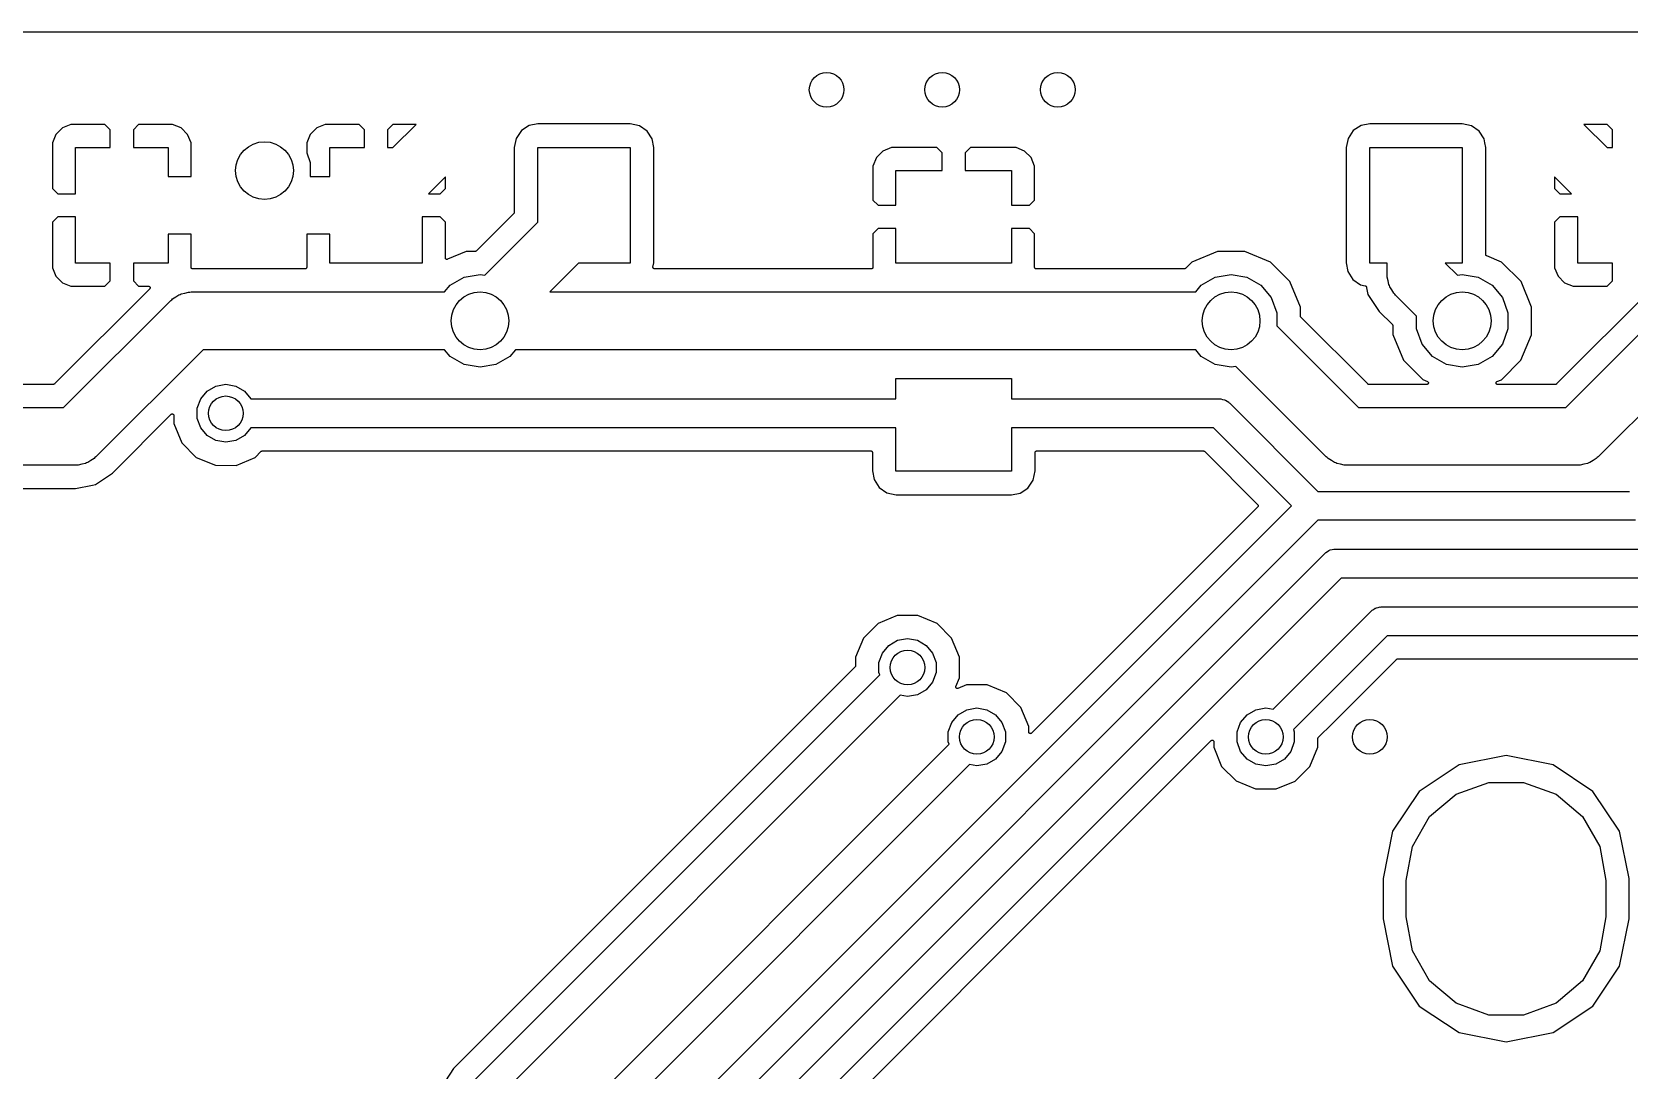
# Model space of a CAD drawing. Extents: x 0.3 to 75.7, y -92.7 to -0.5.
# Drawn here: x 23.12 to 36.94, y -64.48 to -55.5 of the extents above; entities that cross this region are included whole.
import ezdxf

# ---------------------------------------------------------------- set-up
doc = ezdxf.new("R2010")
doc.units = 0
doc.header["$MEASUREMENT"] = 0
doc.layers.add('BLACK', color=7, linetype='CONTINUOUS')

msp = doc.modelspace()

# ---------------------------------------------------------------- linework, layer by layer
at = {"layer": 'Black'}
for p, q in [((0.288, -55.5), (75.712, -55.5)), ((23.3304, -56.3867), (23.3, -56.4602)), ((23.3867, -56.3304), (23.3304, -56.3867)), ((23.4602, -56.3), (23.3867, -56.3304)), ((23.7544, -56.3), (23.4602, -56.3)), ((23.8, -56.3456), (23.7544, -56.3)), ((23.8, -56.5), (23.8, -56.3456)), ((24.0456, -56.3), (24, -56.3456)), ((24, -56.3456), (24, -56.5)), ((24.3398, -56.3), (24.0456, -56.3)), ((24.4133, -56.3304), (24.3398, -56.3)), ((24.4696, -56.3867), (24.4133, -56.3304)), ((24.5, -56.4602), (24.4696, -56.3867)), ((25.5304, -56.3867), (25.5, -56.4602)), ((25.5867, -56.3304), (25.5304, -56.3867)), ((25.6602, -56.3), (25.5867, -56.3304)), ((25.9544, -56.3), (25.6602, -56.3)), ((26, -56.3456), (25.9544, -56.3)), ((26, -56.5), (26, -56.3456)), ((26.2456, -56.3), (26.2, -56.3456)), ((26.2, -56.3456), (26.2, -56.5)), ((26.4464, -56.3), (26.2456, -56.3)), ((26.2464, -56.5), (26.4464, -56.3)), ((27.3578, -56.3538), (27.3122, -56.4207)), ((27.426, -56.31), (27.3578, -56.3538)), ((27.5012, -56.2958), (27.426, -56.31)), ((28.2987, -56.2958), (27.5012, -56.2958)), ((28.3793, -56.3122), (28.2987, -56.2958)), ((28.4462, -56.3578), (28.3793, -56.3122)), ((28.49, -56.426), (28.4462, -56.3578)), ((34.5578, -56.3538), (34.5122, -56.4207)), ((34.626, -56.31), (34.5578, -56.3538)), ((34.7012, -56.2958), (34.626, -56.31)), ((35.4987, -56.2958), (34.7012, -56.2958)), ((35.5793, -56.3122), (35.4987, -56.2958)), ((35.6462, -56.3578), (35.5793, -56.3122)), ((35.69, -56.426), (35.6462, -56.3578)), ((36.5536, -56.3), (36.7536, -56.5)), ((36.7544, -56.3), (36.5536, -56.3)), ((36.8, -56.3456), (36.7544, -56.3)), ((36.8, -56.5), (36.8, -56.3456)), ((23.3, -56.4602), (23.3, -56.8544)), ((23.5, -56.9), (23.5, -56.5)), ((23.5, -56.5), (23.8, -56.5)), ((24, -56.5), (24.3, -56.5)), ((24.3, -56.5), (24.3, -56.75)), ((24.5, -56.75), (24.5, -56.4602)), ((25.5, -56.4602), (25.5, -56.5467)), ((25.7, -56.75), (25.7, -56.5)), ((25.7, -56.5), (26, -56.5)), ((26.2, -56.5), (26.2464, -56.5)), ((27.3122, -56.4207), (27.2958, -56.5013)), ((27.2958, -56.5013), (27.2958, -57.0624)), ((27.5, -57.1464), (27.5, -56.5)), ((27.5, -56.5), (28.3, -56.5)), ((28.3, -56.5), (28.3, -57.5)), ((28.5042, -56.5012), (28.49, -56.426)), ((28.5042, -56.6576), (28.5042, -56.5012)), ((30.5602, -56.5), (30.4867, -56.5304)), ((30.9544, -56.5), (30.5602, -56.5)), ((31, -56.5456), (30.9544, -56.5)), ((31.2456, -56.5), (31.2, -56.5456)), ((31.6398, -56.5), (31.2456, -56.5)), ((31.7133, -56.5304), (31.6398, -56.5)), ((34.5122, -56.4207), (34.4958, -56.5013)), ((34.4958, -56.5013), (34.4958, -57.4988)), ((34.7, -57.5), (34.7, -56.5)), ((34.7, -56.5), (35.5, -56.5)), ((35.5, -56.5), (35.5, -57.5)), ((35.6964, -56.46), (35.69, -56.426)), ((35.7042, -56.5012), (35.6964, -56.46)), ((35.7042, -57.1402), (35.7042, -56.5012)), ((36.7536, -56.5), (36.8, -56.5)), ((25.5, -56.5467), (25.5304, -56.6303)), ((25.5304, -56.6303), (25.5304, -56.75)), ((28.5042, -57.4987), (28.5042, -56.6576)), ((30.4304, -56.5867), (30.4, -56.6602)), ((30.4, -56.6602), (30.4, -56.9544)), ((30.4867, -56.5304), (30.4304, -56.5867)), ((31, -56.7), (31, -56.5456)), ((31.2, -56.5456), (31.2, -56.7)), ((31.7696, -56.5867), (31.7133, -56.5304)), ((31.8, -56.6602), (31.7696, -56.5867)), ((31.8, -56.9544), (31.8, -56.6602)), ((24.3, -56.75), (24.5, -56.75)), ((25.5304, -56.75), (25.7, -56.75)), ((26.7, -56.7536), (26.5536, -56.9)), ((26.7, -56.8544), (26.7, -56.7536)), ((30.6, -57), (30.6, -56.7)), ((30.6, -56.7), (31, -56.7)), ((31.2, -56.7), (31.6, -56.7)), ((31.6, -56.7), (31.6, -57)), ((36.4464, -56.9), (36.3, -56.7536)), ((36.3, -56.7536), (36.3, -56.8544)), ((23.3, -56.8544), (23.3456, -56.9)), ((23.3456, -56.9), (23.5, -56.9)), ((26.5536, -56.9), (26.6544, -56.9)), ((26.6544, -56.9), (26.7, -56.8544)), ((36.3, -56.8544), (36.3456, -56.9)), ((36.3456, -56.9), (36.4464, -56.9)), ((27.292, -57.0716), (26.9674, -57.3962)), ((27.2923, -57.0711), (27.292, -57.0716)), ((27.2928, -57.0707), (27.2923, -57.0711)), ((27.2936, -57.0693), (27.2928, -57.0707)), ((27.2946, -57.0679), (27.2936, -57.0693)), ((27.2948, -57.0673), (27.2946, -57.0679)), ((27.295, -57.0668), (27.2948, -57.0673)), ((27.2953, -57.0652), (27.295, -57.0668)), ((27.2958, -57.0635), (27.2953, -57.0652)), ((27.2958, -57.0624), (27.2957, -57.063)), ((27.2957, -57.063), (27.2958, -57.0635)), ((30.4, -56.9544), (30.4456, -57)), ((30.4456, -57), (30.6, -57)), ((31.6, -57), (31.7544, -57)), ((31.7544, -57), (31.8, -56.9544)), ((23.3456, -57.1), (23.3, -57.1456)), ((23.3, -57.1456), (23.3, -57.5398)), ((23.5, -57.1), (23.3456, -57.1)), ((23.5, -57.5), (23.5, -57.1)), ((26.6544, -57.1), (26.5, -57.1)), ((26.5, -57.1), (26.5, -57.5)), ((26.7, -57.1456), (26.6544, -57.1)), ((26.7, -57.4553), (26.7, -57.1456)), ((27.0408, -57.6057), (27.5, -57.1464)), ((30.4456, -57.2), (30.4, -57.2456)), ((30.6, -57.2), (30.4456, -57.2)), ((30.6, -57.5), (30.6, -57.2)), ((31.7544, -57.2), (31.6, -57.2)), ((31.6, -57.2), (31.6, -57.5)), ((31.8, -57.2456), (31.7544, -57.2)), ((35.7042, -57.4264), (35.7042, -57.1402)), ((36.3456, -57.1), (36.3, -57.1456)), ((36.3, -57.1456), (36.3, -57.5398)), ((36.5, -57.1), (36.3456, -57.1)), ((36.5, -57.5), (36.5, -57.1)), ((24.5, -57.25), (24.3, -57.25)), ((24.3, -57.25), (24.3, -57.5)), ((24.5, -57.537), (24.5, -57.25)), ((25.7, -57.25), (25.5, -57.25)), ((25.5, -57.25), (25.5, -57.537)), ((25.7, -57.5), (25.7, -57.25)), ((30.4, -57.2456), (30.4, -57.537)), ((31.8, -57.537), (31.8, -57.2456)), ((26.7002, -57.4567), (26.7, -57.4553)), ((26.7003, -57.4581), (26.7002, -57.4567)), ((26.7006, -57.4589), (26.7003, -57.4581)), ((26.7008, -57.4598), (26.7006, -57.4589)), ((26.7015, -57.461), (26.7008, -57.4598)), ((26.702, -57.4623), (26.7015, -57.461)), ((26.7026, -57.4629), (26.702, -57.4623)), ((26.703, -57.4637), (26.7026, -57.4629)), ((26.7041, -57.4646), (26.703, -57.4637)), ((26.7051, -57.4656), (26.7041, -57.4646)), ((26.7058, -57.466), (26.7051, -57.4656)), ((26.7065, -57.4666), (26.7058, -57.466)), ((26.7078, -57.4671), (26.7065, -57.4666)), ((26.7091, -57.4677), (26.7078, -57.4671)), ((26.7099, -57.4678), (26.7091, -57.4677)), ((26.7107, -57.4681), (26.7099, -57.4678)), ((26.7122, -57.4681), (26.7107, -57.4681)), ((26.7136, -57.4683), (26.7122, -57.4681)), ((26.7144, -57.4681), (26.7136, -57.4683)), ((26.7153, -57.4681), (26.7144, -57.4681)), ((26.7166, -57.4676), (26.7153, -57.4681)), ((26.718, -57.4673), (26.7166, -57.4676)), ((26.8812, -57.3999), (26.718, -57.4673)), ((26.9582, -57.4), (26.8812, -57.3999)), ((26.9588, -57.3999), (26.9582, -57.4)), ((26.9594, -57.3999), (26.9588, -57.3999)), ((26.961, -57.3995), (26.9594, -57.3999)), ((26.9627, -57.3992), (26.961, -57.3995)), ((26.9632, -57.3989), (26.9627, -57.3992)), ((26.9637, -57.3987), (26.9632, -57.3989)), ((26.9651, -57.3978), (26.9637, -57.3987)), ((26.9666, -57.3969), (26.9651, -57.3978)), ((26.967, -57.3965), (26.9666, -57.3969)), ((26.9674, -57.3962), (26.967, -57.3965)), ((33.1606, -57.491), (33.1053, -57.5462)), ((33.3812, -57.3999), (33.1606, -57.491)), ((33.6199, -57.4001), (33.3812, -57.3999)), ((33.8403, -57.4916), (33.6199, -57.4001)), ((34.009, -57.6606), (33.8403, -57.4916)), ((35.7043, -57.4273), (35.7042, -57.4264)), ((35.7043, -57.4281), (35.7043, -57.4273)), ((35.7047, -57.4295), (35.7043, -57.4281)), ((35.705, -57.4309), (35.7047, -57.4295)), ((35.7054, -57.4316), (35.705, -57.4309)), ((35.7056, -57.4324), (35.7054, -57.4316)), ((35.7065, -57.4336), (35.7056, -57.4324)), ((35.7072, -57.4348), (35.7065, -57.4336)), ((35.7079, -57.4353), (35.7072, -57.4348)), ((35.7084, -57.436), (35.7079, -57.4353)), ((35.7096, -57.4368), (35.7084, -57.436)), ((35.7107, -57.4377), (35.7096, -57.4368)), ((35.7115, -57.438), (35.7107, -57.4377)), ((35.7122, -57.4384), (35.7115, -57.438)), ((35.8403, -57.4916), (35.7122, -57.4384)), ((36.009, -57.6606), (35.8403, -57.4916)), ((23.3, -57.5398), (23.3304, -57.6133)), ((23.3304, -57.6133), (23.3867, -57.6696)), ((23.8, -57.5), (23.5, -57.5)), ((23.8, -57.6544), (23.8, -57.5)), ((24.3, -57.5), (24, -57.5)), ((24, -57.5), (24, -57.6544)), ((24.5002, -57.5381), (24.5, -57.537)), ((24.5002, -57.5393), (24.5002, -57.5381)), ((24.5006, -57.5403), (24.5002, -57.5393)), ((24.5008, -57.5414), (24.5006, -57.5403)), ((24.5014, -57.5424), (24.5008, -57.5414)), ((24.5017, -57.5435), (24.5014, -57.5424)), ((24.5025, -57.5444), (24.5017, -57.5435)), ((24.503, -57.5454), (24.5025, -57.5444)), ((24.5039, -57.5461), (24.503, -57.5454)), ((24.5046, -57.547), (24.5039, -57.5461)), ((24.5056, -57.5475), (24.5046, -57.547)), ((24.5065, -57.5483), (24.5056, -57.5475)), ((24.5076, -57.5486), (24.5065, -57.5483)), ((24.5086, -57.5492), (24.5076, -57.5486)), ((24.5097, -57.5494), (24.5086, -57.5492)), ((24.5107, -57.5498), (24.5097, -57.5494)), ((24.5119, -57.5498), (24.5107, -57.5498)), ((24.513, -57.55), (24.5119, -57.5498)), ((25.487, -57.55), (24.513, -57.55)), ((25.4881, -57.5498), (25.487, -57.55)), ((25.4893, -57.5498), (25.4881, -57.5498)), ((25.4903, -57.5494), (25.4893, -57.5498)), ((25.4914, -57.5492), (25.4903, -57.5494)), ((25.4924, -57.5486), (25.4914, -57.5492)), ((25.4935, -57.5483), (25.4924, -57.5486)), ((25.4944, -57.5475), (25.4935, -57.5483)), ((25.4954, -57.547), (25.4944, -57.5475)), ((25.4961, -57.5461), (25.4954, -57.547)), ((25.497, -57.5454), (25.4961, -57.5461)), ((25.4975, -57.5444), (25.497, -57.5454)), ((25.4983, -57.5435), (25.4975, -57.5444)), ((25.4986, -57.5424), (25.4983, -57.5435)), ((25.4992, -57.5414), (25.4986, -57.5424)), ((25.4994, -57.5403), (25.4992, -57.5414)), ((25.4998, -57.5393), (25.4994, -57.5403)), ((25.5, -57.537), (25.4998, -57.5381)), ((25.4998, -57.5381), (25.4998, -57.5393)), ((26.5, -57.5), (25.7, -57.5)), ((26.7419, -57.6924), (26.8627, -57.6227)), ((26.8627, -57.6227), (27, -57.5985)), ((27, -57.5985), (27.0408, -57.6057)), ((27.8536, -57.5), (27.6036, -57.75)), ((28.3, -57.5), (27.8536, -57.5)), ((28.4968, -57.5389), (28.4969, -57.5369)), ((28.4969, -57.5391), (28.4968, -57.5389)), ((28.4969, -57.5344), (28.5042, -57.4987)), ((28.4969, -57.5346), (28.4969, -57.5344)), ((28.4969, -57.5347), (28.4969, -57.5346)), ((28.4969, -57.5369), (28.4969, -57.5347)), ((28.4969, -57.5393), (28.4969, -57.5391)), ((28.4976, -57.5412), (28.4969, -57.5393)), ((28.4983, -57.5432), (28.4976, -57.5412)), ((28.4984, -57.5433), (28.4983, -57.5432)), ((28.4984, -57.5435), (28.4984, -57.5433)), ((28.4998, -57.5451), (28.4984, -57.5435)), ((28.5011, -57.5467), (28.4998, -57.5451)), ((28.5012, -57.5468), (28.5011, -57.5467)), ((28.5013, -57.547), (28.5012, -57.5468)), ((28.5031, -57.548), (28.5013, -57.547)), ((28.5049, -57.5491), (28.5031, -57.548)), ((28.5051, -57.5491), (28.5049, -57.5491)), ((28.5052, -57.5492), (28.5051, -57.5491)), ((28.5073, -57.5496), (28.5052, -57.5492)), ((28.5093, -57.55), (28.5073, -57.5496)), ((28.5095, -57.55), (28.5093, -57.55)), ((28.5097, -57.55), (28.5095, -57.55)), ((30.387, -57.55), (28.5097, -57.55)), ((30.3881, -57.5498), (30.387, -57.55)), ((30.3893, -57.5498), (30.3881, -57.5498)), ((30.3903, -57.5494), (30.3893, -57.5498)), ((30.3914, -57.5492), (30.3903, -57.5494)), ((30.3924, -57.5486), (30.3914, -57.5492)), ((30.3935, -57.5483), (30.3924, -57.5486)), ((30.3944, -57.5475), (30.3935, -57.5483)), ((30.3954, -57.547), (30.3944, -57.5475)), ((30.3961, -57.5461), (30.3954, -57.547)), ((30.397, -57.5454), (30.3961, -57.5461)), ((30.3975, -57.5444), (30.397, -57.5454)), ((30.3983, -57.5435), (30.3975, -57.5444)), ((30.3986, -57.5424), (30.3983, -57.5435)), ((30.3992, -57.5414), (30.3986, -57.5424)), ((30.3994, -57.5403), (30.3992, -57.5414)), ((30.3998, -57.5393), (30.3994, -57.5403)), ((30.4, -57.537), (30.3998, -57.5381)), ((30.3998, -57.5381), (30.3998, -57.5393)), ((31.6, -57.5), (30.6, -57.5)), ((31.8002, -57.5381), (31.8, -57.537)), ((31.8002, -57.5393), (31.8002, -57.5381)), ((31.8006, -57.5403), (31.8002, -57.5393)), ((31.8008, -57.5414), (31.8006, -57.5403)), ((31.8014, -57.5424), (31.8008, -57.5414)), ((31.8017, -57.5435), (31.8014, -57.5424)), ((31.8025, -57.5444), (31.8017, -57.5435)), ((31.803, -57.5454), (31.8025, -57.5444)), ((31.8039, -57.5461), (31.803, -57.5454)), ((31.8046, -57.547), (31.8039, -57.5461)), ((31.8056, -57.5475), (31.8046, -57.547)), ((31.8065, -57.5483), (31.8056, -57.5475)), ((31.8076, -57.5486), (31.8065, -57.5483)), ((31.8086, -57.5492), (31.8076, -57.5486)), ((31.8097, -57.5494), (31.8086, -57.5492)), ((31.8107, -57.5498), (31.8097, -57.5494)), ((31.8119, -57.5498), (31.8107, -57.5498)), ((31.813, -57.55), (31.8119, -57.5498)), ((33.0961, -57.55), (31.813, -57.55)), ((33.0967, -57.5499), (33.0961, -57.55)), ((33.0973, -57.55), (33.0967, -57.5499)), ((33.0989, -57.5495), (33.0973, -57.55)), ((33.1006, -57.5492), (33.0989, -57.5495)), ((33.1011, -57.5489), (33.1006, -57.5492)), ((33.1016, -57.5488), (33.1011, -57.5489)), ((33.103, -57.5478), (33.1016, -57.5488)), ((33.1045, -57.547), (33.103, -57.5478)), ((33.1049, -57.5465), (33.1045, -57.547)), ((33.1053, -57.5462), (33.1049, -57.5465)), ((33.2419, -57.6924), (33.3627, -57.6227)), ((33.3627, -57.6227), (33.5, -57.5985)), ((33.5, -57.5985), (33.6373, -57.6227)), ((33.6373, -57.6227), (33.7581, -57.6924)), ((34.4958, -57.4988), (34.51, -57.574)), ((34.51, -57.574), (34.5538, -57.6422)), ((34.85, -57.5), (34.7, -57.5)), ((34.85, -57.6), (34.85, -57.5)), ((34.8519, -57.6108), (34.85, -57.6)), ((34.851, -57.6218), (34.8519, -57.6108)), ((34.8594, -57.6533), (34.851, -57.6218)), ((35.5, -57.5), (35.3536, -57.5)), ((35.3536, -57.5), (35.4592, -57.6057)), ((35.4592, -57.6057), (35.5, -57.5985)), ((35.5, -57.5985), (35.6373, -57.6227)), ((35.6373, -57.6227), (35.7581, -57.6924)), ((36.3, -57.5398), (36.3304, -57.6133)), ((36.3304, -57.6133), (36.3867, -57.6696)), ((36.8, -57.5), (36.5, -57.5)), ((36.8, -57.6544), (36.8, -57.5)), ((24.1414, -57.7222), (23.3174, -58.5462)), ((23.3867, -57.6696), (23.4602, -57.7)), ((23.4602, -57.7), (23.7544, -57.7)), ((23.7544, -57.7), (23.8, -57.6544)), ((24, -57.6544), (24.0456, -57.7)), ((24.0456, -57.7), (24.1322, -57.7)), ((24.1322, -57.7), (24.1339, -57.7003)), ((24.1339, -57.7003), (24.1356, -57.7004)), ((24.1356, -57.7004), (24.1361, -57.7007)), ((24.1361, -57.7007), (24.1367, -57.7008)), ((24.1367, -57.7008), (24.1381, -57.7016)), ((24.1381, -57.7016), (24.1397, -57.7024)), ((24.1397, -57.7024), (24.1401, -57.7028)), ((24.1401, -57.7028), (24.1406, -57.703)), ((24.1406, -57.703), (24.1417, -57.7043)), ((24.1424, -57.7208), (24.1414, -57.7222)), ((24.1417, -57.7043), (24.1429, -57.7055)), ((24.1435, -57.7195), (24.1424, -57.7208)), ((24.1429, -57.7055), (24.1431, -57.7061)), ((24.1431, -57.7061), (24.1435, -57.7065)), ((24.1435, -57.7065), (24.1441, -57.7081)), ((24.1437, -57.719), (24.1435, -57.7195)), ((24.144, -57.7185), (24.1437, -57.719)), ((24.1444, -57.7169), (24.144, -57.7185)), ((24.1441, -57.7081), (24.1448, -57.7096)), ((24.145, -57.7153), (24.1444, -57.7169)), ((24.1448, -57.7096), (24.1448, -57.7102)), ((24.1448, -57.7102), (24.145, -57.7107)), ((24.145, -57.7107), (24.145, -57.7125)), ((24.145, -57.7125), (24.1452, -57.7141)), ((24.1452, -57.7141), (24.145, -57.7147)), ((24.145, -57.7147), (24.145, -57.7153)), ((24.3676, -57.7922), (24.3943, -57.7734)), ((24.3943, -57.7734), (24.405, -57.7706)), ((24.405, -57.7706), (24.4145, -57.7651)), ((24.4145, -57.7651), (24.4467, -57.7594)), ((24.4467, -57.7594), (24.4782, -57.751)), ((24.4782, -57.751), (24.4892, -57.7519)), ((24.4892, -57.7519), (24.5, -57.75)), ((24.5, -57.75), (26.6936, -57.75)), ((26.6936, -57.75), (26.7419, -57.6924)), ((27.6036, -57.75), (33.1936, -57.75)), ((33.1936, -57.75), (33.2419, -57.6924)), ((33.7581, -57.6924), (33.8477, -57.7992)), ((34.1001, -57.8812), (34.009, -57.6606)), ((34.5538, -57.6422), (34.6207, -57.6878)), ((34.6207, -57.6878), (34.6612, -57.6961)), ((34.6612, -57.6961), (34.662, -57.6964)), ((34.662, -57.6964), (34.6628, -57.6965)), ((34.6628, -57.6965), (34.6641, -57.6972)), ((34.6641, -57.6972), (34.6654, -57.6977)), ((34.6654, -57.6977), (34.666, -57.6983)), ((34.666, -57.6983), (34.6668, -57.6987)), ((34.6668, -57.6987), (34.6677, -57.6997)), ((34.6677, -57.6997), (34.6688, -57.7007)), ((34.6688, -57.7007), (34.6692, -57.7014)), ((34.6692, -57.7014), (34.6698, -57.7021)), ((34.6698, -57.7021), (34.6703, -57.7034)), ((34.6703, -57.7034), (34.671, -57.7047)), ((34.671, -57.7047), (34.6711, -57.7055)), ((34.6711, -57.7055), (34.6714, -57.7063)), ((34.6714, -57.7063), (34.6731, -57.7146)), ((34.6731, -57.7146), (34.6845, -57.7721)), ((34.6845, -57.7721), (34.7827, -57.9191)), ((34.8651, -57.6855), (34.8594, -57.6533)), ((34.8706, -57.695), (34.8651, -57.6855)), ((34.8734, -57.7057), (34.8706, -57.695)), ((34.8922, -57.7324), (34.8734, -57.7057)), ((34.9085, -57.7607), (34.8922, -57.7324)), ((34.9169, -57.7678), (34.9085, -57.7607)), ((34.9232, -57.7768), (34.9169, -57.7678)), ((35.7581, -57.6924), (35.8477, -57.7992)), ((36.1001, -57.8812), (36.009, -57.6606)), ((37.1414, -57.7222), (36.3174, -58.5462)), ((36.3867, -57.6696), (36.4602, -57.7)), ((36.4602, -57.7), (36.7544, -57.7)), ((36.7544, -57.7), (36.8, -57.6544)), ((23.3964, -58.75), (24.3232, -57.8232)), ((24.3232, -57.8232), (24.3322, -57.8169)), ((24.3322, -57.8169), (24.3393, -57.8085)), ((24.3393, -57.8085), (24.3676, -57.7922)), ((33.8477, -57.7992), (33.8954, -57.9303)), ((34.1, -57.9582), (34.1001, -57.8812)), ((35.1046, -57.9581), (34.9232, -57.7768)), ((35.8477, -57.7992), (35.8954, -57.9303)), ((36.0999, -58.1199), (36.1001, -57.8812)), ((36.3964, -58.75), (37.3232, -57.8232)), ((33.8954, -57.9303), (33.8954, -58.0419)), ((33.8954, -58.0419), (34.6036, -58.75)), ((34.1001, -57.9588), (34.1, -57.9582)), ((34.1001, -57.9594), (34.1001, -57.9588)), ((34.1005, -57.961), (34.1001, -57.9594)), ((34.1008, -57.9627), (34.1005, -57.961)), ((34.1011, -57.9632), (34.1008, -57.9627)), ((34.1013, -57.9637), (34.1011, -57.9632)), ((34.1022, -57.9651), (34.1013, -57.9637)), ((34.1031, -57.9666), (34.1022, -57.9651)), ((34.1035, -57.967), (34.1031, -57.9666)), ((34.1038, -57.9674), (34.1035, -57.967)), ((34.6826, -58.5462), (34.1038, -57.9674)), ((34.7827, -57.9191), (34.8962, -58.0326)), ((34.8962, -58.0326), (34.8965, -58.033)), ((34.8965, -58.033), (34.8969, -58.0334)), ((34.8969, -58.0334), (34.8978, -58.0349)), ((34.8978, -58.0349), (34.8987, -58.0362)), ((34.8987, -58.0362), (34.8989, -58.0368)), ((34.8989, -58.0368), (34.8992, -58.0373)), ((34.8992, -58.0373), (34.8995, -58.039)), ((34.8995, -58.039), (34.8999, -58.0406)), ((34.8999, -58.0406), (34.8999, -58.0412)), ((34.8999, -58.0412), (34.9, -58.0418)), ((34.9, -58.0418), (34.8999, -58.1188)), ((35.1046, -58.0697), (35.1046, -57.9581)), ((35.8954, -57.9303), (35.8954, -58.0697)), ((34.8999, -58.1188), (34.991, -58.3394)), ((35.1523, -58.2008), (35.1046, -58.0697)), ((35.8954, -58.0697), (35.8477, -58.2008)), ((36.0084, -58.3403), (36.0999, -58.1199)), ((24.6036, -58.25), (23.6768, -59.1768)), ((26.6936, -58.25), (24.6036, -58.25)), ((26.7419, -58.3076), (26.6936, -58.25)), ((26.8627, -58.3773), (26.7419, -58.3076)), ((27.2581, -58.3076), (27.1373, -58.3773)), ((27.3064, -58.25), (27.2581, -58.3076)), ((33.1936, -58.25), (27.3064, -58.25)), ((33.2419, -58.3076), (33.1936, -58.25)), ((33.3627, -58.3773), (33.2419, -58.3076)), ((35.2419, -58.3076), (35.1523, -58.2008)), ((35.3627, -58.3773), (35.2419, -58.3076)), ((35.7581, -58.3076), (35.6373, -58.3773)), ((35.8477, -58.2008), (35.7581, -58.3076)), ((37.6036, -58.25), (36.6768, -59.1768)), ((27, -58.4015), (26.8627, -58.3773)), ((27.1373, -58.3773), (27, -58.4015)), ((33.5, -58.4015), (33.3627, -58.3773)), ((33.5408, -58.3943), (33.5, -58.4015)), ((34.3232, -59.1768), (33.5408, -58.3943)), ((34.991, -58.3394), (35.1597, -58.5084)), ((35.5, -58.4015), (35.3627, -58.3773)), ((35.6373, -58.3773), (35.5, -58.4015)), ((35.8394, -58.509), (36.0084, -58.3403)), ((23.3082, -58.55), (22.8056, -58.55)), ((23.3088, -58.5499), (23.3082, -58.55)), ((23.3094, -58.55), (23.3088, -58.5499)), ((23.311, -58.5495), (23.3094, -58.55)), ((23.3127, -58.5492), (23.311, -58.5495)), ((23.3132, -58.5489), (23.3127, -58.5492)), ((23.3137, -58.5488), (23.3132, -58.5489)), ((23.3151, -58.5478), (23.3137, -58.5488)), ((23.3166, -58.547), (23.3151, -58.5478)), ((23.3169, -58.5465), (23.3166, -58.547)), ((23.3174, -58.5462), (23.3169, -58.5465)), ((24.6387, -58.6078), (24.7142, -58.5642)), ((24.7142, -58.5642), (24.8, -58.549)), ((24.8, -58.549), (24.8858, -58.5642)), ((24.8858, -58.5642), (24.9613, -58.6078)), ((30.6, -58.675), (30.6, -58.5)), ((30.6, -58.5), (31.6, -58.5)), ((31.6, -58.5), (31.6, -58.675)), ((34.6831, -58.5465), (34.6826, -58.5462)), ((34.6834, -58.547), (34.6831, -58.5465)), ((34.6849, -58.5478), (34.6834, -58.547)), ((34.6863, -58.5488), (34.6849, -58.5478)), ((34.6868, -58.5489), (34.6863, -58.5488)), ((34.6873, -58.5492), (34.6868, -58.5489)), ((34.689, -58.5495), (34.6873, -58.5492)), ((34.6906, -58.5499), (34.689, -58.5495)), ((34.6912, -58.5499), (34.6906, -58.5499)), ((34.6918, -58.55), (34.6912, -58.5499)), ((35.1948, -58.55), (34.6918, -58.55)), ((35.1597, -58.5084), (35.1997, -58.525)), ((35.1967, -58.5497), (35.1948, -58.55)), ((35.1987, -58.5494), (35.1967, -58.5497)), ((35.1989, -58.5493), (35.1987, -58.5494)), ((35.1992, -58.5492), (35.1989, -58.5493)), ((35.2009, -58.5482), (35.1992, -58.5492)), ((35.1997, -58.525), (35.2014, -58.5261)), ((35.2027, -58.5473), (35.2009, -58.5482)), ((35.2014, -58.5261), (35.2031, -58.527)), ((35.2029, -58.5471), (35.2027, -58.5473)), ((35.2031, -58.547), (35.2029, -58.5471)), ((35.2031, -58.527), (35.2033, -58.5273)), ((35.2044, -58.5454), (35.2031, -58.547)), ((35.2033, -58.5273), (35.2036, -58.5274)), ((35.2036, -58.5274), (35.2048, -58.529)), ((35.2057, -58.544), (35.2044, -58.5454)), ((35.2048, -58.529), (35.206, -58.5305)), ((35.2058, -58.5437), (35.2057, -58.544)), ((35.206, -58.5435), (35.2058, -58.5437)), ((35.206, -58.5305), (35.2061, -58.5308)), ((35.2067, -58.5417), (35.206, -58.5435)), ((35.2061, -58.5308), (35.2063, -58.531)), ((35.2063, -58.531), (35.2069, -58.5329)), ((35.2075, -58.5398), (35.2067, -58.5417)), ((35.2069, -58.5329), (35.2076, -58.5347)), ((35.2076, -58.5393), (35.2075, -58.5395)), ((35.2075, -58.5395), (35.2075, -58.5398)), ((35.2076, -58.5347), (35.2076, -58.535)), ((35.2076, -58.535), (35.2077, -58.5353)), ((35.2077, -58.5353), (35.2076, -58.5373)), ((35.2076, -58.5373), (35.2076, -58.5393)), ((35.7927, -58.5353), (35.7928, -58.535)), ((35.7928, -58.5373), (35.7927, -58.5353)), ((35.7928, -58.5347), (35.7935, -58.5329)), ((35.7928, -58.535), (35.7928, -58.5347)), ((35.7928, -58.5393), (35.7928, -58.5373)), ((35.7929, -58.5395), (35.7928, -58.5393)), ((35.7929, -58.5398), (35.7929, -58.5395)), ((35.7937, -58.5417), (35.7929, -58.5398)), ((35.7935, -58.5329), (35.7941, -58.531)), ((35.7943, -58.5435), (35.7937, -58.5417)), ((35.7941, -58.531), (35.7942, -58.5308)), ((35.7942, -58.5308), (35.7943, -58.5305)), ((35.7943, -58.5305), (35.7956, -58.529)), ((35.7945, -58.5437), (35.7943, -58.5435)), ((35.7946, -58.544), (35.7945, -58.5437)), ((35.796, -58.5454), (35.7946, -58.544)), ((35.7956, -58.529), (35.7968, -58.5274)), ((35.7972, -58.547), (35.796, -58.5454)), ((35.7968, -58.5274), (35.7971, -58.5273)), ((35.7971, -58.5273), (35.7972, -58.527)), ((35.7972, -58.527), (35.799, -58.526)), ((35.7975, -58.5471), (35.7972, -58.547)), ((35.7977, -58.5473), (35.7975, -58.5471)), ((35.7994, -58.5482), (35.7977, -58.5473)), ((35.799, -58.526), (35.8006, -58.525)), ((35.8011, -58.5492), (35.7994, -58.5482)), ((35.8006, -58.525), (35.8394, -58.509)), ((35.8014, -58.5493), (35.8011, -58.5492)), ((35.8017, -58.5494), (35.8014, -58.5493)), ((35.8036, -58.5497), (35.8017, -58.5494)), ((35.8056, -58.55), (35.8036, -58.5497)), ((36.3082, -58.55), (35.8056, -58.55)), ((36.3088, -58.5499), (36.3082, -58.55)), ((36.3094, -58.55), (36.3088, -58.5499)), ((36.311, -58.5495), (36.3094, -58.55)), ((36.3127, -58.5492), (36.311, -58.5495)), ((36.3132, -58.5489), (36.3127, -58.5492)), ((36.3137, -58.5488), (36.3132, -58.5489)), ((36.3151, -58.5478), (36.3137, -58.5488)), ((36.3166, -58.547), (36.3151, -58.5478)), ((36.3169, -58.5465), (36.3166, -58.547)), ((36.3174, -58.5462), (36.3169, -58.5465)), ((24.5529, -58.7564), (24.5827, -58.6745)), ((24.5827, -58.6745), (24.6387, -58.6078)), ((24.9613, -58.6078), (25.0173, -58.6745)), ((25.0173, -58.6745), (25.0175, -58.675)), ((25.0175, -58.675), (30.6, -58.675)), ((31.6, -58.675), (31.8, -58.675)), ((31.8, -58.675), (33.4, -58.675)), ((33.4, -58.675), (33.4054, -58.676)), ((33.4054, -58.676), (33.4109, -58.6755)), ((33.4109, -58.6755), (33.4267, -58.6797)), ((33.4267, -58.6797), (33.4428, -58.6825)), ((33.4428, -58.6825), (33.4475, -58.6853)), ((33.4475, -58.6853), (33.4528, -58.6867)), ((33.4528, -58.6867), (33.4662, -58.6961)), ((33.4662, -58.6961), (33.4803, -58.7042)), ((33.4803, -58.7042), (33.4839, -58.7085)), ((33.4839, -58.7085), (33.4884, -58.7116)), ((33.4884, -58.7116), (34.2518, -59.475)), ((21.6036, -58.75), (23.3964, -58.75)), ((23.8191, -59.3173), (24.3278, -58.8086)), ((24.3278, -58.8086), (24.3292, -58.8076)), ((24.3292, -58.8076), (24.3305, -58.8065)), ((24.3305, -58.8065), (24.331, -58.8063)), ((24.331, -58.8063), (24.3315, -58.806)), ((24.3315, -58.806), (24.3331, -58.8056)), ((24.3331, -58.8056), (24.3347, -58.805)), ((24.3347, -58.805), (24.3353, -58.805)), ((24.3353, -58.805), (24.3359, -58.8048)), ((24.3359, -58.8048), (24.3375, -58.805)), ((24.3375, -58.805), (24.3393, -58.805)), ((24.3393, -58.805), (24.3398, -58.8052)), ((24.3398, -58.8052), (24.3403, -58.8052)), ((24.3403, -58.8052), (24.3419, -58.806)), ((24.3419, -58.806), (24.3435, -58.8065)), ((24.3435, -58.8065), (24.3439, -58.8069)), ((24.3439, -58.8069), (24.3444, -58.8071)), ((24.3444, -58.8071), (24.3457, -58.8084)), ((24.3457, -58.8084), (24.3469, -58.8094)), ((24.3469, -58.8094), (24.3472, -58.8099)), ((24.3472, -58.8099), (24.3476, -58.8103)), ((24.3476, -58.8103), (24.3484, -58.8119)), ((24.3484, -58.8119), (24.3492, -58.8134)), ((24.3492, -58.8134), (24.3493, -58.8139)), ((24.3493, -58.8139), (24.3495, -58.8144)), ((24.3495, -58.8144), (24.3497, -58.8161)), ((24.3497, -58.8161), (24.35, -58.8178)), ((24.35, -58.8178), (24.3499, -58.8891)), ((24.5529, -58.8436), (24.5529, -58.7564)), ((24.5827, -58.9255), (24.5529, -58.8436)), ((34.6036, -58.75), (36.3964, -58.75)), ((24.3499, -58.8891), (24.4183, -59.0546)), ((24.6387, -58.9922), (24.5827, -58.9255)), ((24.7142, -59.0358), (24.6387, -58.9922)), ((24.9613, -58.9922), (24.8858, -59.0358)), ((25.0173, -58.9255), (24.9613, -58.9922)), ((25.0175, -58.925), (25.0173, -58.9255)), ((30.6, -58.925), (25.0175, -58.925)), ((30.6, -59.3), (30.6, -58.925)), ((31.8, -58.925), (31.6, -58.925)), ((31.6, -58.925), (31.6, -59.3)), ((33.3482, -58.925), (31.8, -58.925)), ((34.0232, -59.6), (33.3482, -58.925)), ((24.4183, -59.0546), (24.5448, -59.1813)), ((24.8, -59.051), (24.7142, -59.0358)), ((24.8858, -59.0358), (24.8, -59.051)), ((25.0546, -59.1817), (25.1076, -59.1288)), ((25.1076, -59.1288), (25.108, -59.1285)), ((25.108, -59.1285), (25.1084, -59.128)), ((25.1084, -59.128), (25.1099, -59.1272)), ((25.1099, -59.1272), (25.1113, -59.1262)), ((25.1113, -59.1262), (25.1118, -59.1261)), ((25.1118, -59.1261), (25.1123, -59.1258)), ((25.1123, -59.1258), (25.114, -59.1255)), ((25.114, -59.1255), (25.1156, -59.125)), ((25.1156, -59.125), (25.1162, -59.1251)), ((25.1162, -59.1251), (25.1168, -59.125)), ((25.1168, -59.125), (30.3828, -59.125)), ((30.3828, -59.125), (30.3839, -59.1252)), ((30.3839, -59.1252), (30.3851, -59.1252)), ((30.3851, -59.1252), (30.3862, -59.1256)), ((30.3862, -59.1256), (30.3873, -59.1258)), ((30.3873, -59.1258), (30.3883, -59.1264)), ((30.3883, -59.1264), (30.3893, -59.1267)), ((30.3893, -59.1267), (30.3902, -59.1275)), ((30.3902, -59.1275), (30.3912, -59.128)), ((30.3912, -59.128), (30.3919, -59.1289)), ((30.3919, -59.1289), (30.3928, -59.1296)), ((30.3928, -59.1296), (30.3934, -59.1306)), ((30.3934, -59.1306), (30.3941, -59.1315)), ((30.3941, -59.1315), (30.3945, -59.1326)), ((30.3945, -59.1326), (30.395, -59.1336)), ((30.395, -59.1336), (30.3952, -59.1347)), ((30.3952, -59.1347), (30.3956, -59.1357)), ((30.3956, -59.1357), (30.3956, -59.1369)), ((30.3956, -59.1369), (30.3958, -59.138)), ((30.3958, -59.138), (30.3958, -59.2988)), ((31.8042, -59.138), (31.8044, -59.1369)), ((31.8042, -59.2987), (31.8042, -59.138)), ((31.8044, -59.1357), (31.8048, -59.1347)), ((31.8044, -59.1369), (31.8044, -59.1357)), ((31.8048, -59.1347), (31.805, -59.1336)), ((31.805, -59.1336), (31.8055, -59.1326)), ((31.8055, -59.1326), (31.8059, -59.1315)), ((31.8059, -59.1315), (31.8066, -59.1306)), ((31.8066, -59.1306), (31.8072, -59.1296)), ((31.8072, -59.1296), (31.8081, -59.1289)), ((31.8081, -59.1289), (31.8088, -59.128)), ((31.8088, -59.128), (31.8098, -59.1275)), ((31.8098, -59.1275), (31.8107, -59.1267)), ((31.8107, -59.1267), (31.8117, -59.1264)), ((31.8117, -59.1264), (31.8127, -59.1258)), ((31.8127, -59.1258), (31.8138, -59.1256)), ((31.8138, -59.1256), (31.8149, -59.1252)), ((31.8149, -59.1252), (31.8161, -59.1252)), ((31.8161, -59.1252), (31.8172, -59.125)), ((31.8172, -59.125), (33.26, -59.125)), ((33.26, -59.125), (33.2606, -59.1251)), ((33.2606, -59.1251), (33.2611, -59.125)), ((33.2611, -59.125), (33.2628, -59.1255)), ((33.2628, -59.1255), (33.2644, -59.1258)), ((33.2644, -59.1258), (33.2649, -59.1261)), ((33.2649, -59.1261), (33.2655, -59.1262)), ((33.2655, -59.1262), (33.2669, -59.1272)), ((33.2669, -59.1272), (33.2684, -59.128)), ((33.2684, -59.128), (33.2687, -59.1285)), ((33.2687, -59.1285), (33.2692, -59.1288)), ((33.2692, -59.1288), (33.7312, -59.5908)), ((23.5, -59.25), (21.5, -59.25)), ((23.5108, -59.2481), (23.5, -59.25)), ((23.5218, -59.249), (23.5108, -59.2481)), ((23.5533, -59.2406), (23.5218, -59.249)), ((23.5855, -59.2349), (23.5533, -59.2406)), ((23.595, -59.2294), (23.5855, -59.2349)), ((23.6057, -59.2266), (23.595, -59.2294)), ((23.6324, -59.2078), (23.6057, -59.2266)), ((23.6607, -59.1915), (23.6324, -59.2078)), ((23.6678, -59.1831), (23.6607, -59.1915)), ((23.6768, -59.1768), (23.6678, -59.1831)), ((24.5448, -59.1813), (24.7101, -59.2499)), ((24.7101, -59.2499), (24.8891, -59.2501)), ((24.8891, -59.2501), (25.0546, -59.1817)), ((34.3322, -59.1831), (34.3232, -59.1768)), ((34.3393, -59.1915), (34.3322, -59.1831)), ((34.3676, -59.2078), (34.3393, -59.1915)), ((34.3943, -59.2266), (34.3676, -59.2078)), ((34.405, -59.2294), (34.3943, -59.2266)), ((34.4145, -59.2349), (34.405, -59.2294)), ((34.4467, -59.2406), (34.4145, -59.2349)), ((34.4782, -59.249), (34.4467, -59.2406)), ((34.4892, -59.2481), (34.4782, -59.249)), ((34.5, -59.25), (34.4892, -59.2481)), ((36.5, -59.25), (34.5, -59.25)), ((36.5108, -59.2481), (36.5, -59.25)), ((36.5218, -59.249), (36.5108, -59.2481)), ((36.5533, -59.2406), (36.5218, -59.249)), ((36.5855, -59.2349), (36.5533, -59.2406)), ((36.595, -59.2294), (36.5855, -59.2349)), ((36.6057, -59.2266), (36.595, -59.2294)), ((36.6324, -59.2078), (36.6057, -59.2266)), ((36.6607, -59.1915), (36.6324, -59.2078)), ((36.6678, -59.1831), (36.6607, -59.1915)), ((36.6768, -59.1768), (36.6678, -59.1831)), ((23.4987, -59.45), (23.6452, -59.4209)), ((23.6452, -59.4209), (23.6721, -59.4155)), ((23.6452, -59.4209), (23.6452, -59.4209)), ((23.6721, -59.4155), (23.8191, -59.3173)), ((30.3958, -59.2988), (30.41, -59.374)), ((30.41, -59.374), (30.4538, -59.4422)), ((31.6, -59.3), (30.6, -59.3)), ((31.7422, -59.4462), (31.7878, -59.3793)), ((31.7878, -59.3793), (31.8042, -59.2987)), ((21.5013, -59.45), (23.4987, -59.45)), ((30.4538, -59.4422), (30.5207, -59.4878)), ((30.5207, -59.4878), (30.6013, -59.5042)), ((30.6013, -59.5042), (31.5988, -59.5042)), ((31.5988, -59.5042), (31.674, -59.49)), ((31.674, -59.49), (31.7422, -59.4462)), ((34.2518, -59.475), (36.9482, -59.475)), ((28.9116, -64.7116), (34.0232, -59.6)), ((33.7312, -59.6092), (31.7722, -61.5682)), ((33.7312, -59.5908), (33.7318, -59.5917)), ((33.7318, -59.6083), (33.7312, -59.6092)), ((33.7318, -59.5917), (33.7326, -59.5925)), ((33.7326, -59.6075), (33.7318, -59.6083)), ((33.7326, -59.5925), (33.7331, -59.5936)), ((33.7331, -59.6064), (33.7326, -59.6075)), ((33.7331, -59.5936), (33.7338, -59.5945)), ((33.7338, -59.6055), (33.7331, -59.6064)), ((33.7338, -59.5945), (33.7341, -59.5956)), ((33.7341, -59.6044), (33.7338, -59.6055)), ((33.7341, -59.5956), (33.7346, -59.5966)), ((33.7346, -59.6034), (33.7341, -59.6044)), ((33.7346, -59.5966), (33.7347, -59.5978)), ((33.7347, -59.6022), (33.7346, -59.6034)), ((33.7347, -59.5978), (33.7349, -59.5989)), ((33.7349, -59.6011), (33.7347, -59.6022)), ((33.7349, -59.5989), (33.7348, -59.6)), ((33.7348, -59.6), (33.7349, -59.6011)), ((34.2518, -59.725), (29.125, -64.8518)), ((37, -59.725), (34.2518, -59.725)), ((34.3472, -59.9867), (34.3525, -59.9853)), ((34.3525, -59.9853), (34.3572, -59.9825)), ((34.3572, -59.9825), (34.3733, -59.9797)), ((34.3733, -59.9797), (34.3891, -59.9755)), ((34.3891, -59.9755), (34.3946, -59.976)), ((34.3946, -59.976), (34.4, -59.975)), ((34.4, -59.975), (37.1482, -59.975)), ((29.4116, -64.9116), (34.3116, -60.0116)), ((34.3116, -60.0116), (34.3161, -60.0085)), ((34.3161, -60.0085), (34.3197, -60.0042)), ((34.3197, -60.0042), (34.3338, -59.9961)), ((34.3338, -59.9961), (34.3472, -59.9867)), ((34.4518, -60.225), (29.625, -65.0518)), ((37.2, -60.225), (34.4518, -60.225)), ((33.8631, -61.3602), (34.7116, -60.5116)), ((34.7116, -60.5116), (34.7161, -60.5085)), ((34.7161, -60.5085), (34.7197, -60.5042)), ((34.7197, -60.5042), (34.7338, -60.4961)), ((34.7338, -60.4961), (34.7472, -60.4867)), ((34.7472, -60.4867), (34.7525, -60.4853)), ((34.7525, -60.4853), (34.7572, -60.4825)), ((34.7572, -60.4825), (34.7733, -60.4797)), ((34.7733, -60.4797), (34.7891, -60.4755)), ((34.7891, -60.4755), (34.7946, -60.476)), ((34.7946, -60.476), (34.8, -60.475)), ((34.8, -60.475), (37.3482, -60.475)), ((30.4454, -60.6183), (30.3187, -60.7448)), ((30.6109, -60.5499), (30.4454, -60.6183)), ((30.7899, -60.5501), (30.6109, -60.5499)), ((30.9552, -60.6187), (30.7899, -60.5501)), ((31.0817, -60.7454), (30.9552, -60.6187)), ((30.3187, -60.7448), (30.2501, -60.9101)), ((30.4827, -60.8745), (30.5387, -60.8078)), ((30.5387, -60.8078), (30.6142, -60.7642)), ((30.6142, -60.7642), (30.7, -60.749)), ((30.7, -60.749), (30.7858, -60.7642)), ((30.7858, -60.7642), (30.8613, -60.8078)), ((30.8613, -60.8078), (30.9173, -60.8745)), ((31.1501, -60.9109), (31.0817, -60.7454)), ((34.8518, -60.725), (34.04, -61.5368)), ((37.4, -60.725), (34.8518, -60.725)), ((30.2501, -60.9101), (30.25, -60.985)), ((30.4529, -60.9564), (30.4827, -60.8745)), ((30.9173, -60.8745), (30.9471, -60.9564)), ((31.1499, -61.0899), (31.1501, -60.9109)), ((34.3771, -61.4825), (34.9308, -60.9288)), ((34.9308, -60.9288), (34.9313, -60.9285)), ((34.9313, -60.9285), (34.9316, -60.928)), ((34.9316, -60.928), (34.9331, -60.9272)), ((34.9331, -60.9272), (34.9345, -60.9262)), ((34.9345, -60.9262), (34.9351, -60.9261)), ((34.9351, -60.9261), (34.9356, -60.9258)), ((34.9356, -60.9258), (34.9372, -60.9255)), ((34.9372, -60.9255), (34.9389, -60.925)), ((34.9389, -60.925), (34.9394, -60.9251)), ((34.9394, -60.9251), (34.94, -60.925)), ((34.94, -60.925), (37.3987, -60.925)), ((30.2462, -60.9942), (26.7711, -64.4693)), ((26.9116, -64.6116), (30.46, -61.0632)), ((30.2465, -60.9937), (30.2462, -60.9942)), ((30.247, -60.9933), (30.2465, -60.9937)), ((30.2478, -60.9919), (30.247, -60.9933)), ((30.2488, -60.9905), (30.2478, -60.9919)), ((30.2489, -60.9899), (30.2488, -60.9905)), ((30.2492, -60.9894), (30.2489, -60.9899)), ((30.2495, -60.9878), (30.2492, -60.9894)), ((30.25, -60.9861), (30.2495, -60.9878)), ((30.25, -60.985), (30.2499, -60.9855)), ((30.2499, -60.9855), (30.25, -60.9861)), ((30.4529, -61.0436), (30.4529, -60.9564)), ((30.46, -61.0632), (30.4529, -61.0436)), ((30.9471, -61.0436), (30.9173, -61.1255)), ((30.9471, -60.9564), (30.9471, -61.0436)), ((31.1192, -61.1638), (31.1499, -61.0899)), ((30.8613, -61.1922), (30.7858, -61.2358)), ((30.9173, -61.1255), (30.8613, -61.1922)), ((31.1183, -61.1682), (31.1184, -61.1676)), ((31.1185, -61.1699), (31.1183, -61.1682)), ((31.1184, -61.167), (31.1189, -61.1654)), ((31.1184, -61.1676), (31.1184, -61.167)), ((31.1186, -61.1716), (31.1185, -61.1699)), ((31.1188, -61.1721), (31.1186, -61.1716)), ((31.1189, -61.1727), (31.1188, -61.1721)), ((31.1189, -61.1654), (31.1192, -61.1638)), ((31.1196, -61.1742), (31.1189, -61.1727)), ((31.1203, -61.1757), (31.1196, -61.1742)), ((31.1207, -61.1762), (31.1203, -61.1757)), ((31.1209, -61.1767), (31.1207, -61.1762)), ((31.1222, -61.1778), (31.1209, -61.1767)), ((31.1233, -61.1791), (31.1222, -61.1778)), ((31.1238, -61.1793), (31.1233, -61.1791)), ((31.1243, -61.1797), (31.1238, -61.1793)), ((31.1258, -61.1804), (31.1243, -61.1797)), ((31.1273, -61.1812), (31.1258, -61.1804)), ((31.1279, -61.1812), (31.1273, -61.1812)), ((31.1284, -61.1814), (31.1279, -61.1812)), ((31.1301, -61.1815), (31.1284, -61.1814)), ((31.1318, -61.1817), (31.1301, -61.1815)), ((31.1324, -61.1816), (31.1318, -61.1817)), ((31.1329, -61.1816), (31.1324, -61.1816)), ((31.1346, -61.1811), (31.1329, -61.1816)), ((31.1362, -61.1808), (31.1346, -61.1811)), ((31.2109, -61.1499), (31.1362, -61.1808)), ((31.3899, -61.1501), (31.2109, -61.1499)), ((31.5552, -61.2187), (31.3899, -61.1501)), ((31.6817, -61.3454), (31.5552, -61.2187)), ((30.6369, -61.2398), (27.125, -64.7518)), ((30.7, -61.251), (30.6369, -61.2398)), ((30.7858, -61.2358), (30.7, -61.251)), ((31.1387, -61.4078), (31.2142, -61.3642)), ((31.2142, -61.3642), (31.3, -61.349)), ((31.3, -61.349), (31.3858, -61.3642)), ((31.3858, -61.3642), (31.4613, -61.4078)), ((31.7501, -61.5109), (31.6817, -61.3454)), ((33.6387, -61.4078), (33.7142, -61.3642)), ((33.7142, -61.3642), (33.8, -61.349)), ((33.8, -61.349), (33.8631, -61.3602)), ((31.0529, -61.5564), (31.0827, -61.4745)), ((31.0827, -61.4745), (31.1387, -61.4078)), ((31.4613, -61.4078), (31.5173, -61.4745)), ((31.5173, -61.4745), (31.5471, -61.5564)), ((33.5529, -61.5564), (33.5827, -61.4745)), ((33.5827, -61.4745), (33.6387, -61.4078)), ((34.2538, -61.6058), (34.3771, -61.4825)), ((31.0529, -61.6436), (31.0529, -61.5564)), ((31.06, -61.6632), (31.0529, -61.6436)), ((31.5471, -61.6436), (31.5173, -61.7255)), ((31.5471, -61.5564), (31.5471, -61.6436)), ((31.75, -61.5589), (31.7501, -61.5109)), ((31.7503, -61.5606), (31.75, -61.5589)), ((31.7505, -61.5623), (31.7503, -61.5606)), ((31.7507, -61.5628), (31.7505, -61.5623)), ((31.7508, -61.5634), (31.7507, -61.5628)), ((31.7517, -61.5649), (31.7508, -61.5634)), ((31.7524, -61.5664), (31.7517, -61.5649)), ((31.7528, -61.5668), (31.7524, -61.5664)), ((31.7531, -61.5673), (31.7528, -61.5668)), ((31.7544, -61.5684), (31.7531, -61.5673)), ((31.7556, -61.5696), (31.7544, -61.5684)), ((31.7561, -61.5698), (31.7556, -61.5696)), ((31.7565, -61.5702), (31.7561, -61.5698)), ((31.7581, -61.5708), (31.7565, -61.5702)), ((31.7597, -61.5715), (31.7581, -61.5708)), ((31.7602, -61.5716), (31.7597, -61.5715)), ((31.7608, -61.5718), (31.7602, -61.5716)), ((31.7625, -61.5718), (31.7608, -61.5718)), ((31.7642, -61.5719), (31.7625, -61.5718)), ((31.7647, -61.5718), (31.7642, -61.5719)), ((31.7653, -61.5718), (31.7647, -61.5718)), ((31.7669, -61.5712), (31.7653, -61.5718)), ((31.7685, -61.5707), (31.7669, -61.5712)), ((31.769, -61.5704), (31.7685, -61.5707)), ((31.7695, -61.5702), (31.769, -61.5704)), ((31.7708, -61.5691), (31.7695, -61.5702)), ((31.7722, -61.5682), (31.7708, -61.5691)), ((32.1453, -62.8143), (33.3278, -61.6318)), ((33.3278, -61.6318), (33.3292, -61.6309)), ((33.3292, -61.6309), (33.3305, -61.6298)), ((33.3305, -61.6298), (33.331, -61.6296)), ((33.331, -61.6296), (33.3315, -61.6293)), ((33.3315, -61.6293), (33.3331, -61.6288)), ((33.3331, -61.6288), (33.3347, -61.6282)), ((33.3347, -61.6282), (33.3353, -61.6282)), ((33.3353, -61.6282), (33.3358, -61.6281)), ((33.3358, -61.6281), (33.3375, -61.6282)), ((33.3375, -61.6282), (33.3392, -61.6282)), ((33.3392, -61.6282), (33.3398, -61.6284)), ((33.3398, -61.6284), (33.3403, -61.6285)), ((33.3403, -61.6285), (33.3419, -61.6292)), ((33.3419, -61.6292), (33.3435, -61.6298)), ((33.3435, -61.6298), (33.3439, -61.6302)), ((33.3439, -61.6302), (33.3444, -61.6304)), ((33.3444, -61.6304), (33.3456, -61.6316)), ((33.3456, -61.6316), (33.3469, -61.6327)), ((33.3469, -61.6327), (33.3472, -61.6332)), ((33.3472, -61.6332), (33.3476, -61.6336)), ((33.3476, -61.6336), (33.3483, -61.6351)), ((33.3483, -61.6351), (33.3492, -61.6366)), ((33.3492, -61.6366), (33.3493, -61.6372)), ((33.3493, -61.6372), (33.3495, -61.6377)), ((33.3495, -61.6377), (33.3497, -61.6394)), ((33.3497, -61.6394), (33.35, -61.6411)), ((33.35, -61.6411), (33.3499, -61.6891)), ((33.5529, -61.6436), (33.5529, -61.5564)), ((33.5827, -61.7255), (33.5529, -61.6436)), ((34.0471, -61.6436), (34.0173, -61.7255)), ((34.04, -61.5368), (34.0471, -61.5564)), ((34.0471, -61.5564), (34.0471, -61.6436)), ((34.2499, -61.6899), (34.25, -61.615)), ((34.25, -61.6139), (34.2505, -61.6122)), ((34.2501, -61.6144), (34.25, -61.6139)), ((34.25, -61.615), (34.2501, -61.6144)), ((34.2505, -61.6122), (34.2508, -61.6106)), ((34.2508, -61.6106), (34.2511, -61.6101)), ((34.2511, -61.6101), (34.2512, -61.6095)), ((34.2512, -61.6095), (34.2522, -61.6081)), ((34.2522, -61.6081), (34.253, -61.6067)), ((34.253, -61.6067), (34.2535, -61.6063)), ((34.2535, -61.6063), (34.2538, -61.6058)), ((27.4116, -65.3116), (31.06, -61.6632)), ((31.5173, -61.7255), (31.4613, -61.7922)), ((33.3499, -61.6891), (33.4183, -61.8546)), ((33.6387, -61.7922), (33.5827, -61.7255)), ((34.0173, -61.7255), (33.9613, -61.7922)), ((34.1813, -61.8552), (34.2499, -61.6899)), ((35.88, -61.7602), (35.4731, -61.8411)), ((36.2869, -61.8411), (35.88, -61.7602)), ((31.2369, -61.8398), (27.625, -65.4518)), ((31.3, -61.851), (31.2369, -61.8398)), ((31.3858, -61.8358), (31.3, -61.851)), ((31.4613, -61.7922), (31.3858, -61.8358)), ((33.4183, -61.8546), (33.5448, -61.9813)), ((33.7142, -61.8358), (33.6387, -61.7922)), ((33.8, -61.851), (33.7142, -61.8358)), ((33.8858, -61.8358), (33.8, -61.851)), ((33.9613, -61.7922), (33.8858, -61.8358)), ((34.0546, -61.9817), (34.1813, -61.8552)), ((35.4731, -61.8411), (35.1281, -62.0716)), ((36.6319, -62.0716), (36.2869, -61.8411)), ((33.5448, -61.9813), (33.7101, -62.0499)), ((33.7101, -62.0499), (33.8891, -62.0501)), ((33.8891, -62.0501), (34.0546, -61.9817)), ((35.4482, -62.0958), (35.73, -61.9932)), ((35.73, -61.9932), (36.03, -61.9932)), ((36.03, -61.9932), (36.3118, -62.0958)), ((35.1281, -62.0716), (34.8976, -62.4166)), ((35.2184, -62.2886), (35.4482, -62.0958)), ((36.3118, -62.0958), (36.5416, -62.2886)), ((36.8624, -62.4166), (36.6319, -62.0716)), ((35.0685, -62.5483), (35.2184, -62.2886)), ((36.5416, -62.2886), (36.6915, -62.5483)), ((34.8976, -62.4166), (34.8164, -62.8248)), ((36.9436, -62.8248), (36.8624, -62.4166)), ((35.0164, -62.8437), (35.0685, -62.5483)), ((36.6915, -62.5483), (36.7436, -62.8437)), ((29.8288, -65.1308), (32.1453, -62.8143)), ((32.1453, -62.8143), (32.1453, -62.8143)), ((34.8164, -62.8248), (34.8164, -63.1752)), ((35.0164, -63.1563), (35.0164, -62.8437)), ((36.7436, -62.8437), (36.7436, -63.1563)), ((36.9436, -63.1752), (36.9436, -62.8248)), ((35.0685, -63.4516), (35.0164, -63.1563)), ((36.7436, -63.1563), (36.6915, -63.4516)), ((34.8164, -63.1752), (34.8976, -63.5834)), ((36.8624, -63.5834), (36.9436, -63.1752)), ((35.2184, -63.7114), (35.0685, -63.4516)), ((36.6915, -63.4516), (36.5416, -63.7114)), ((34.8976, -63.5834), (35.1281, -63.9284)), ((35.4482, -63.9042), (35.2184, -63.7114)), ((36.5416, -63.7114), (36.3118, -63.9042)), ((36.6319, -63.9284), (36.8624, -63.5834)), ((35.1281, -63.9284), (35.4731, -64.1589)), ((35.73, -64.0068), (35.4482, -63.9042)), ((36.3118, -63.9042), (36.03, -64.0068)), ((36.2869, -64.1589), (36.6319, -63.9284)), ((36.03, -64.0068), (35.73, -64.0068)), ((35.4731, -64.1589), (35.88, -64.2398)), ((35.88, -64.2398), (36.2869, -64.1589)), ((26.7711, -64.4693), (26.7, -64.5757))]:
    msp.add_line(p, q, dxfattribs=at)
for centre, radius in [((30, -56), 0.15), ((31, -56), 0.15), ((32, -56), 0.15), ((25.135, -56.7), 0.25), ((27, -58), 0.25), ((33.5, -58), 0.25), ((35.5, -58), 0.25), ((24.8, -58.8), 0.15), ((30.7, -61), 0.15), ((31.3, -61.6), 0.15), ((33.8, -61.6), 0.15), ((34.7, -61.6), 0.15)]:
    msp.add_circle(centre, radius, dxfattribs=at)

doc.saveas('drawing.dxf')
